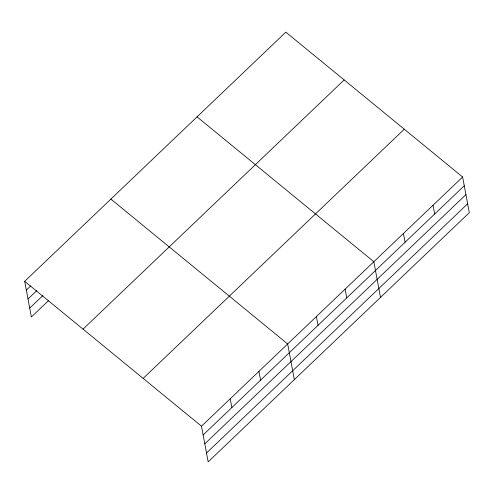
<?xml version="1.0" encoding="UTF-8"?>
<svg xmlns="http://www.w3.org/2000/svg" width="494" height="494" viewBox="0 0 494 494"><rect width="100%" height="100%" fill="white"/><g stroke="black" fill="none" stroke-linecap="round" stroke-linejoin="round"><path stroke-width="0.74" d="M24.7 281.333L285.828 32.141L462.625 177L469.3 212.667L208.172 461.859L201.496 426.192L24.7 281.333L31.375 317L48.498 300.661M26.343 290.102L30.758 285.884M28.004 298.975L36.84 290.546M29.714 308.126L42.972 295.474M83.041 329.134L344.17 79.942M143.155 378.385L404.283 129.193M201.496 426.192L462.625 177M203.139 434.961L464.267 185.769M204.8 443.834L465.928 194.648M206.511 452.986L467.639 203.794M197.044 116.862L373.841 261.727L380.516 297.394M110.872 199.101L287.669 343.96L294.344 379.627M433.028 205.238L434.671 214.013M403.437 233.483L405.08 242.251M345.121 289.138L346.757 297.907M316.395 316.549L318.037 325.318M258.949 371.371L260.585 380.139M230.223 398.781L231.865 407.55"/></g></svg>
